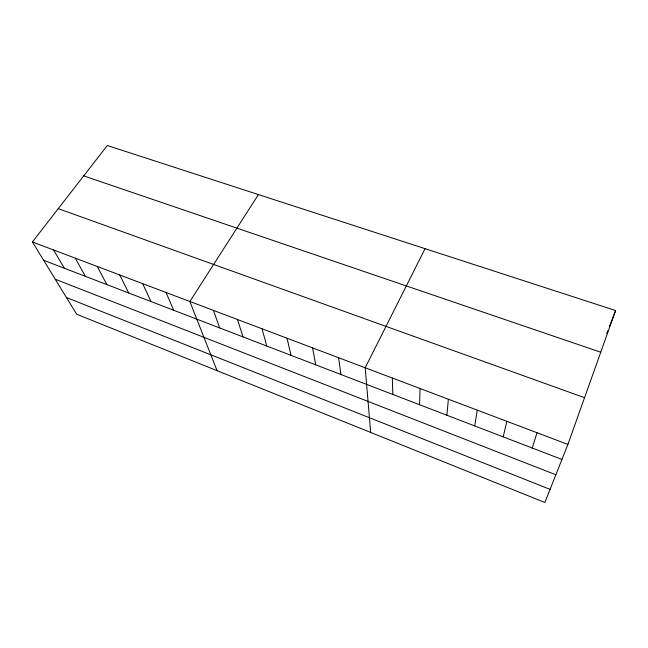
<?xml version="1.0" encoding="UTF-8"?>
<svg xmlns="http://www.w3.org/2000/svg" width="648" height="648" viewBox="0 0 648 648"><rect width="100%" height="100%" fill="white"/><g stroke="black" fill="none" stroke-linecap="round" stroke-linejoin="round"><path stroke-width="0.97" d="M419.572 404.741L420.058 388.508M446.877 415.23L448.359 399.209M474.741 425.939L477.284 410.144M503.196 436.865L506.833 421.313M532.259 448.035L537.03 432.734M567.907 444.406L615.6 310.53L107.293 145.508L32.4 241.963L76.683 314.231L544.879 502.492L567.907 444.406L32.4 241.963M606.795 333.315L607.808 330.691M609.549 326.179L615.6 310.53M425.056 248.67L365.197 367.772L370.68 432.443M258.422 194.578L189.872 301.498L217.064 370.68M83.705 175.883L600.745 352.237M58.271 208.648L584.553 397.686M43.635 260.294L561.946 459.44M55.25 279.248L555.871 474.773M66.469 297.554L550.079 489.37M53.63 249.99L64.322 268.24M75.265 258.171L85.39 276.34M97.305 266.506L106.847 284.577M119.775 274.995L128.709 292.977M142.69 283.654L150.976 301.539M166.05 292.491L173.68 310.262M213.451 310.408L219.696 327.937M237.5 319.496L243.016 336.903M262.027 328.771L266.782 346.032M287.04 338.224L291.009 355.339M312.563 347.879L315.714 364.832M338.612 357.72L340.913 374.512M392.34 378.035L392.818 394.462"/></g></svg>
